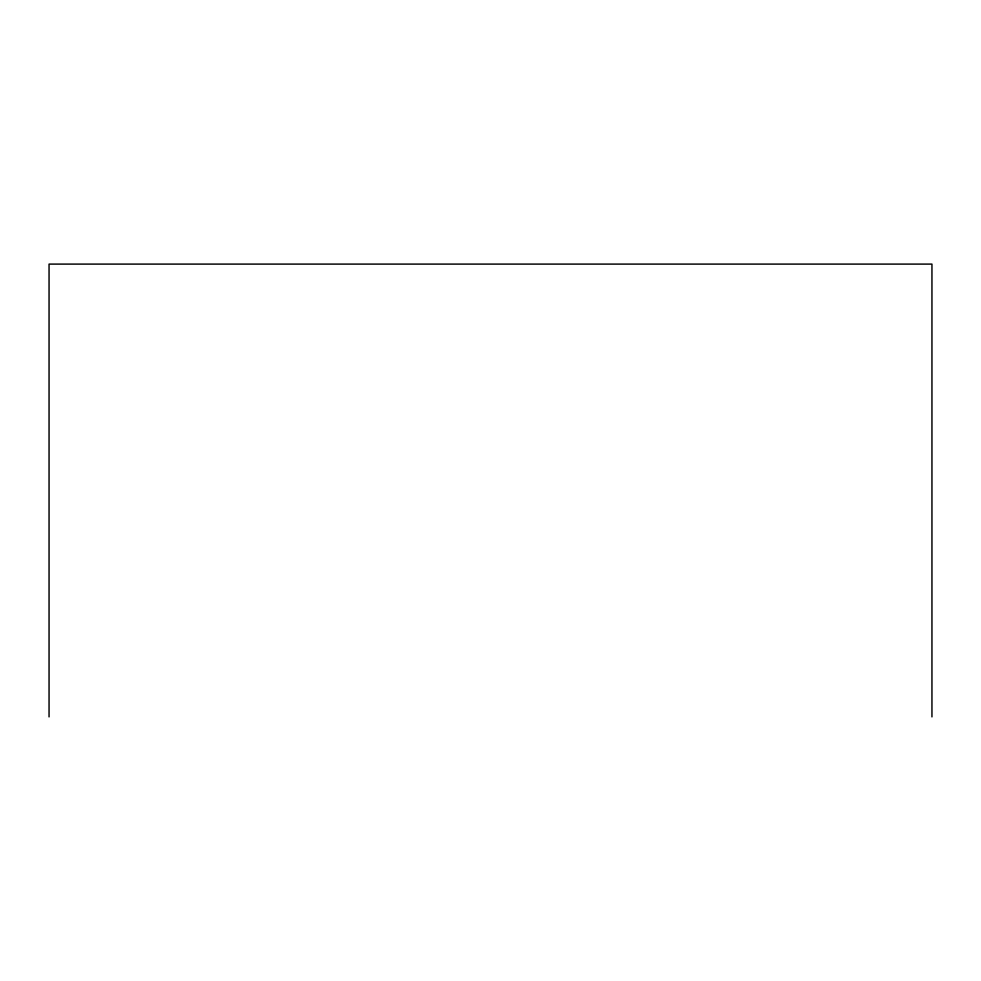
<?xml version="1.0" encoding="UTF-8"?>
<svg xmlns="http://www.w3.org/2000/svg" width="981" height="981" viewBox="0 0 981 981"><rect width="100%" height="100%" fill="white"/><g stroke="black" fill="none" stroke-linecap="round" stroke-linejoin="round"><path stroke-width="1.47" d="M931.95 716.903L931.95 264.097L49.05 264.097L49.05 716.903"/></g></svg>
